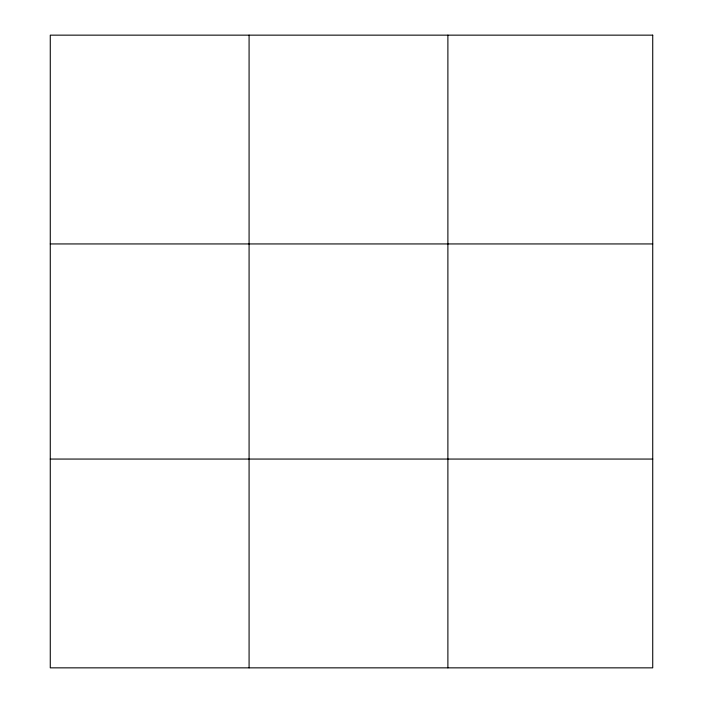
<?xml version="1.0" encoding="UTF-8"?>
<svg xmlns="http://www.w3.org/2000/svg" width="703" height="703" viewBox="0 0 703 703"><rect width="100%" height="100%" fill="white"/><g stroke="black" fill="none" stroke-linecap="round" stroke-linejoin="round"><path stroke-width="1.05" d="M249.082 35.15L249.082 667.85M447.89 35.15L447.89 667.85M50.273 243.941L652.727 243.941M50.273 459.059L652.727 459.059M652.727 35.15L652.727 667.85L50.273 667.85L50.273 35.15L652.727 35.15"/></g></svg>
